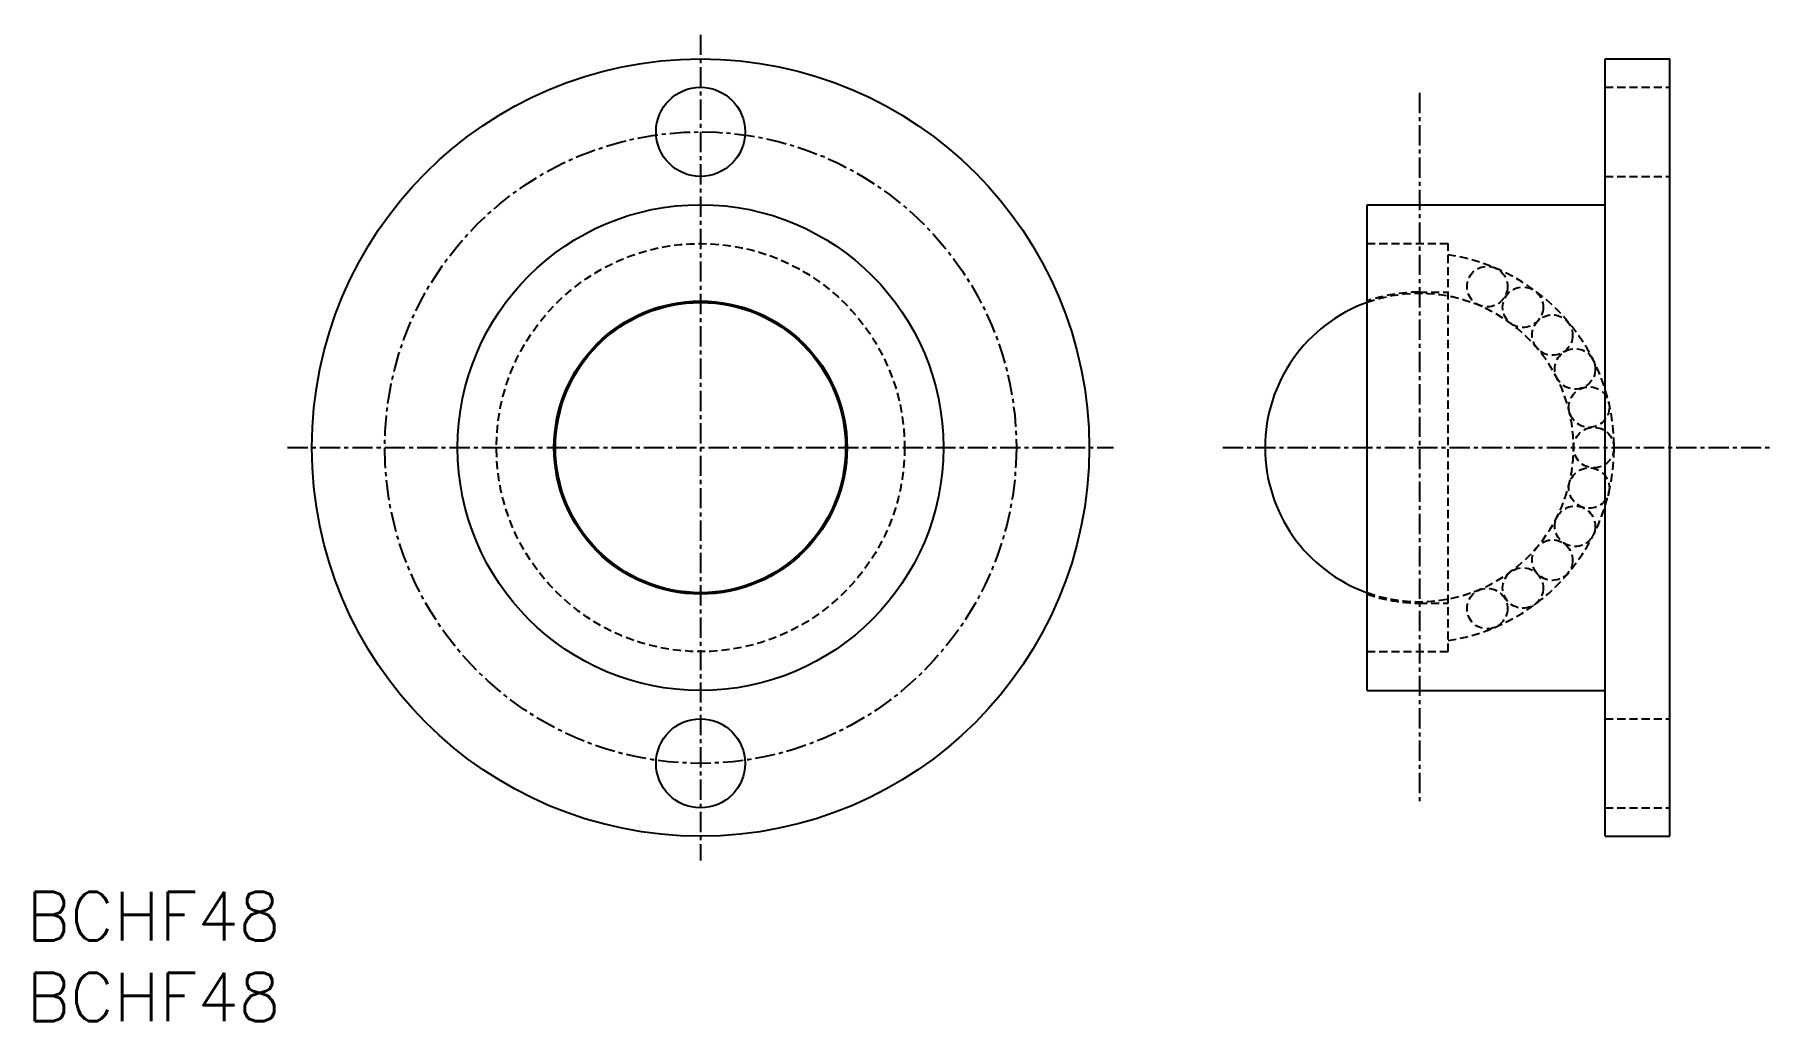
# Model space of a CAD drawing. Extents: x 48 to 155, y 35 to 96.
import ezdxf
from ezdxf.enums import TextEntityAlignment as Align

# ---------------------------------------------------------------- set-up
doc = ezdxf.new("R2010")
doc.units = 0
doc.linetypes.add('CENTER', pattern=[2, 1.25, -0.25, 0.25, -0.25])
doc.linetypes.add('DASHED', pattern=[0.75, 0.5, -0.25])
doc.layers.get('0').update_dxf_attribs({"linetype": 'CONTINUOUS'})
doc.layers.add('CENTER', color=1, linetype='CENTER')
doc.styles.get("Standard").update_dxf_attribs({"font": 'txt.shx', "bigfont": 'extfont.shx'})

msp = doc.modelspace()

# ---------------------------------------------------------------- linework, layer by layer
at = {"color": 7, "linetype": 'CONTINUOUS'}
for p, q in [((144.65, 46.25), (144.65, 94.25)), ((144.65, 94.25), (148.65, 94.25)), ((148.65, 46.25), (148.65, 94.25)), ((129.95, 55.25), (129.95, 85.25)), ((129.95, 85.25), (144.65, 85.25)), ((129.95, 55.25), (144.65, 55.25)), ((144.65, 46.25), (148.65, 46.25))]:
    msp.add_line(p, q, dxfattribs=at)
at = {"color": 3, "linetype": 'DASHED'}
for p, q in [((144.65, 92.5), (148.65, 92.5)), ((144.65, 87), (148.65, 87)), ((129.95, 82.85), (134.95, 82.85)), ((134.95, 57.65), (134.95, 82.85)), ((133.15, 79.85), (134.95, 79.85)), ((133.15, 60.65), (134.95, 60.65)), ((129.95, 57.65), (134.95, 57.65)), ((144.65, 53.5), (148.65, 53.5)), ((144.65, 48), (148.65, 48))]:
    msp.add_line(p, q, dxfattribs=at)
at = {"color": 7, "linetype": 'CONTINUOUS'}
for centre, radius in [((88.79, 70.25), 24), ((88.79, 89.75), 2.75), ((88.79, 70.25), 15), ((88.79, 70.25), 9.05), ((88.79, 70.25), 8.96), ((88.79, 50.75), 2.75)]:
    msp.add_circle(centre, radius, dxfattribs=at)
at = {"color": 3, "linetype": 'DASHED'}
for centre, radius in [((88.79, 70.25), 12.6), ((137.37, 80.19), 1.25), ((139.57, 78.92), 1.25), ((141.39, 77.2), 1.25), ((142.79, 75.11), 1.25), ((143.66, 72.75), 1.25), ((143.95, 70.25), 1.25), ((143.66, 67.75), 1.25), ((142.79, 65.39), 1.25), ((141.39, 63.3), 1.25), ((139.57, 61.58), 1.25), ((137.37, 60.31), 1.25)]:
    msp.add_circle(centre, radius, dxfattribs=at)
for centre, radius, start, end in [((133.15, 70.25), 12.05, 278.5909, 81.4091), ((133.15, 70.25), 9.6, 90, 109.4712), ((133.18, 70.25), 9.52, 250.2095, 109.7905), ((133.15, 70.25), 9.6, 250.5288, 270)]:
    msp.add_arc(centre, radius, start, end, dxfattribs=at)
at = {"color": 7, "linetype": 'CONTINUOUS'}
msp.add_arc((133.18, 70.25), 9.53, 109.7905, 250.2095, dxfattribs=at)
at = {"layer": 'CENTER', "color": 1, "linetype": 'CENTER'}
for p, q in [((88.79, 95.75), (88.79, 44.75)), ((133.18, 92.16), (133.18, 48.34)), ((63.29, 70.25), (114.29, 70.25)), ((121.04, 70.25), (154.79, 70.25))]:
    msp.add_line(p, q, dxfattribs=at)
msp.add_circle((88.79, 70.25), 19.5, dxfattribs=at)

# ---------------------------------------------------------------- texts
at = {"color": 7, "linetype": 'CONTINUOUS'}
for p in [(47.16, 41.32), (47.16, 36.32)]:
    msp.add_text('BCHF48', height=3, dxfattribs=at).set_placement(p, align=Align.MIDDLE_LEFT)

doc.saveas('drawing.dxf')
